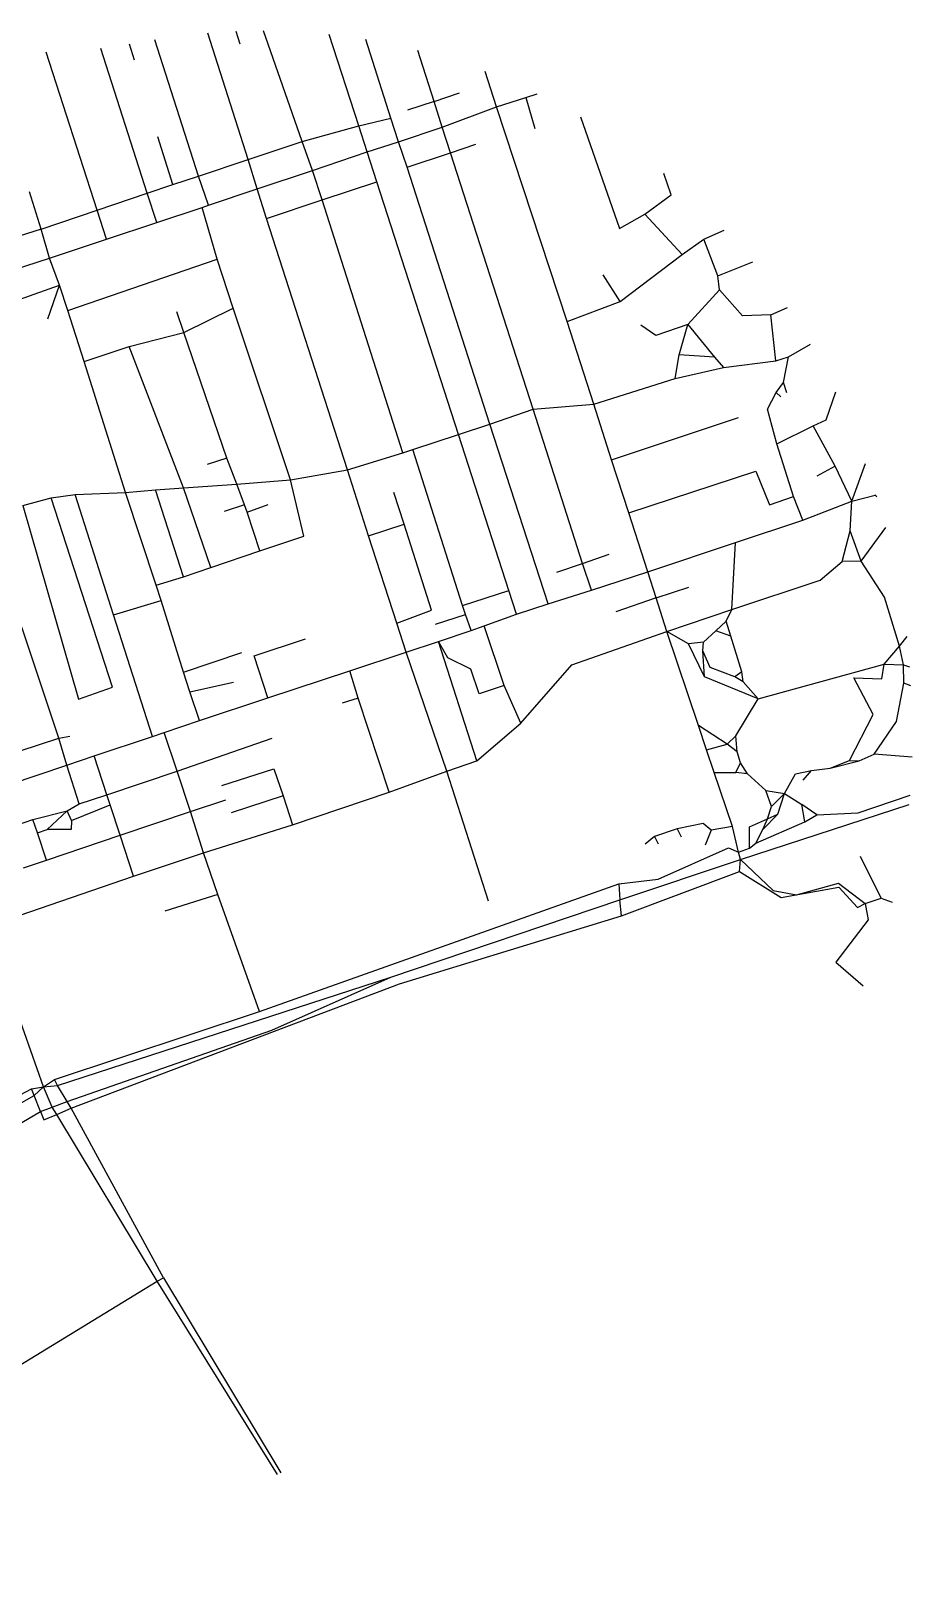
# Model space of a CAD drawing. Header units: metres. Extents: x 632497 to 636136, y 4834406 to 4837036.
# Drawn here: x 634760 to 636136, y 4834637 to 4837036 of the extents above; entities that cross this region are included whole.
import ezdxf

# ---------------------------------------------------------------- set-up
doc = ezdxf.new("R2010")
doc.units = ezdxf.units.M

msp = doc.modelspace()

# ---------------------------------------------------------------- linework, layer by layer
at = {"layer": 'ROADS'}
for points in [[(635099.4, 4836834.5), (635036.2, 4837031.9)], [(635080, 4837034.7), (635086.2, 4837015.3)], [(635183.7, 4836862.7), (635123.3, 4837035.6)], [(634941.6, 4836782.3), (634869, 4837008)], [(634913.4, 4837014.9), (634921.3, 4836990.2)], [(635021.7, 4836808.8), (634953.4, 4837021.4)], [(635272, 4836887.2), (635225.8, 4837029.7)], [(635322.1, 4836899.3), (635282.9, 4837022)], [(634863.4, 4836755.8), (634784.1, 4837002)], [(635389.6, 4836925.4), (635364, 4837004.6)], [(635486.8, 4836916.9), (635469.3, 4836971.9)], [(635389.6, 4836925.4), (635429.2, 4836938.5)], [(635532.6, 4836931.5), (635550.3, 4836937.1)], [(635389.6, 4836925.4), (635348.1, 4836911.7)], [(635402.2, 4836885.3), (635389.6, 4836925.4)], [(635402.2, 4836885.3), (635486.8, 4836916.9)], [(635486.8, 4836916.9), (635532.6, 4836931.5)], [(635597.2, 4836581.9), (635486.8, 4836916.9)], [(635532.6, 4836931.5), (635547.1, 4836883)], [(635272, 4836887.2), (635322.1, 4836899.3)], [(635333.9, 4836862.5), (635322.1, 4836899.3)], [(635618.4, 4836901), (635679.2, 4836727), (635718.6, 4836749.2)], [(634981.9, 4836795.8), (634958.5, 4836869.9)], [(635183.7, 4836862.7), (635272, 4836887.2)], [(635285.3, 4836846.5), (635272, 4836887.2)], [(635333.9, 4836862.5), (635402.2, 4836885.3)], [(635415.4, 4836845.1), (635402.2, 4836885.3)], [(635099.4, 4836834.5), (635183.7, 4836862.7)], [(635199.7, 4836817.7), (635183.7, 4836862.7)], [(635199.7, 4836817.7), (635285.3, 4836846.5)], [(635285.3, 4836846.5), (635333.9, 4836862.5)], [(635300.4, 4836800.1), (635285.3, 4836846.5)], [(635347.4, 4836822.6), (635333.9, 4836862.5)], [(635347.4, 4836822.6), (635415.4, 4836845.1)], [(635415.4, 4836845.1), (635454.9, 4836858.5)], [(635544.5, 4836445.2), (635415.4, 4836845.1)], [(635021.7, 4836808.8), (635099.4, 4836834.5)], [(635113.5, 4836789.1), (635099.4, 4836834.5)], [(635113.5, 4836789.1), (635199.7, 4836817.7)], [(635214.7, 4836771.6), (635199.7, 4836817.7)], [(635476.6, 4836421.5), (635347.4, 4836822.6)], [(634941.6, 4836782.3), (634981.9, 4836795.8)], [(634981.9, 4836795.8), (635021.7, 4836808.8)], [(635037.5, 4836763.2), (635021.7, 4836808.8)], [(635214.7, 4836771.6), (635300.4, 4836800.1)], [(635427.7, 4836405.5), (635300.4, 4836800.1)], [(635718.6, 4836749.2), (635759.7, 4836779.7), (635748.3, 4836812.6)], [(634775.9, 4836725.8), (634757.8, 4836784.4)], [(634863.4, 4836755.8), (634941.6, 4836782.3)], [(634956.7, 4836736.6), (634941.6, 4836782.3)], [(635037.5, 4836763.2), (635113.5, 4836789.1)], [(635128.1, 4836742.8), (635113.5, 4836789.1)], [(635128.1, 4836742.8), (635214.7, 4836771.6)], [(635340.8, 4836376.9), (635214.7, 4836771.6)], [(634775.9, 4836725.8), (634863.4, 4836755.8)], [(634878.1, 4836710.3), (634863.4, 4836755.8)], [(634956.7, 4836736.6), (635027.6, 4836759.9)], [(635027.6, 4836759.9), (635037.5, 4836763.2)], [(635050.9, 4836679), (635027.6, 4836759.9)], [(635777.1, 4836686.3), (635718.6, 4836749.2)], [(634775.9, 4836725.8), (634569.5, 4836660.6)], [(634789.3, 4836680.8), (634775.9, 4836725.8)], [(634878.1, 4836710.3), (634956.7, 4836736.6)], [(635254.4, 4836350.4), (635128.1, 4836742.8)], [(635810.8, 4836710.2), (635842.3, 4836724.6)], [(634789.3, 4836680.8), (634878.1, 4836710.3)], [(635777.1, 4836686.3), (635810.8, 4836710.2)], [(635832.7, 4836653), (635810.8, 4836710.2)], [(634584.8, 4836614.6), (634789.3, 4836680.8)], [(634804.8, 4836638.5), (634789.3, 4836680.8)], [(634817.8, 4836599.3), (635050.9, 4836679)], [(635075.8, 4836602.5), (635050.9, 4836679)], [(635679.9, 4836613.3), (635777.1, 4836686.3)], [(635832.7, 4836653), (635887.4, 4836675.1)], [(635679.9, 4836613.3), (635653.6, 4836654.9)], [(635835.4, 4836631.3), (635832.7, 4836653)], [(634591.8, 4836563.3), (634804.8, 4836638.5)], [(634786.6, 4836586.1), (634804.8, 4836638.5)], [(634817.8, 4836599.3), (634804.8, 4836638.5)], [(635835.4, 4836631.3), (635786, 4836577.4)], [(635915.5, 4836592.3), (635871.1, 4836591), (635835.4, 4836631.3)], [(634998.9, 4836564.6), (635075.8, 4836602.5)], [(635165.2, 4836334.7), (635075.8, 4836602.5)], [(635597.2, 4836581.9), (635679.9, 4836613.3)], [(635915.5, 4836592.3), (635941.6, 4836603.7)], [(634843.4, 4836519.6), (634817.8, 4836599.3)], [(634998.9, 4836564.6), (634987.7, 4836596.9)], [(635639.1, 4836452.9), (635597.2, 4836581.9)], [(635786, 4836577.4), (635735.6, 4836560.3), (635712.6, 4836576)], [(635772.1, 4836529.8), (635786, 4836577.4)], [(635786, 4836577.4), (635827.6, 4836526.1)], [(635923.2, 4836520.5), (635915.5, 4836592.3)], [(634913.5, 4836543), (634998.9, 4836564.6)], [(635066, 4836368.9), (634998.9, 4836564.6)], [(634843.4, 4836519.6), (634913.5, 4836543)], [(634998.1, 4836322.5), (634913.5, 4836543)], [(635766.2, 4836493.1), (635772.1, 4836529.8)], [(635827.6, 4836526.1), (635772.1, 4836529.8)], [(635942.8, 4836526.7), (635977.2, 4836546.4)], [(634907.9, 4836315.4), (634843.4, 4836519.6)], [(635766.2, 4836493.1), (635841.3, 4836510)], [(635827.6, 4836526.1), (635841.3, 4836510)], [(635841.3, 4836510), (635923.2, 4836520.5)], [(635923.2, 4836520.5), (635942.8, 4836526.7)], [(635935.4, 4836486.9), (635942.8, 4836526.7)], [(635639.1, 4836452.9), (635766.2, 4836493.1)], [(635923.5, 4836471), (635935.4, 4836486.9)], [(635940.3, 4836470.6), (635935.4, 4836486.9)], [(635924.7, 4836391.3), (635910.4, 4836445), (635923.5, 4836471)], [(635931.1, 4836464.5), (635923.5, 4836471)], [(635981.4, 4836419.1), (636001.9, 4836428.3), (636017.1, 4836472.1)], [(635476.6, 4836421.5), (635544.5, 4836445.2)], [(635544.5, 4836445.2), (635639.1, 4836452.9)], [(635621.5, 4836204.5), (635544.5, 4836445.2)], [(635666.8, 4836366.1), (635639.1, 4836452.9)], [(635666.8, 4836366.1), (635864.8, 4836432.2)], [(635427.7, 4836405.5), (635476.6, 4836421.5)], [(635567.7, 4836141.3), (635476.6, 4836421.5)], [(635924.7, 4836391.3), (635981.4, 4836419.1)], [(636015.9, 4836356.2), (635981.4, 4836419.1)], [(635356.4, 4836382), (635427.7, 4836405.5)], [(635506.2, 4836162.5), (635427.7, 4836405.5)], [(635951, 4836308.8), (635924.7, 4836391.3)], [(635066, 4836368.9), (635035.4, 4836358.9)], [(635081.7, 4836327.9), (635066, 4836368.9)], [(635254.4, 4836350.4), (635340.8, 4836376.9)], [(635340.8, 4836376.9), (635356.4, 4836382)], [(635433.9, 4836138.8), (635356.4, 4836382)], [(635693.6, 4836283.2), (635666.8, 4836366.1)], [(636041.8, 4836301.4), (636063.4, 4836360.5)], [(635165.2, 4836334.7), (635254.4, 4836350.4)], [(635287.4, 4836247.5), (635254.4, 4836350.4)], [(635693.6, 4836283.2), (635891.9, 4836348.3), (635913.4, 4836296.1), (635951, 4836308.8)], [(636015.9, 4836356.2), (635987.2, 4836340.8)], [(636041.8, 4836301.4), (636015.9, 4836356.2)], [(634791.9, 4836307), (634829, 4836312)], [(634829, 4836312), (634907.9, 4836315.4)], [(634889.1, 4836124.3), (634829, 4836312)], [(634907.9, 4836315.4), (634954.4, 4836319.1)], [(634955.6, 4836170.8), (634907.9, 4836315.4)], [(634954.4, 4836319.1), (634998.1, 4836322.5)], [(634998.5, 4836183.6), (634954.4, 4836319.1)], [(634998.1, 4836322.5), (635081.7, 4836327.9)], [(635041, 4836198.1), (634998.1, 4836322.5)], [(635081.7, 4836327.9), (635165.2, 4836334.7)], [(635093.8, 4836296), (635081.7, 4836327.9)], [(635117.3, 4836224), (635186.4, 4836246.9), (635165.2, 4836334.7)], [(635342.8, 4836265.5), (635326.9, 4836315.2)], [(634747.2, 4836295.1), (634834.3, 4835992.9), (634887.5, 4836011.2), (634791.9, 4836307)], [(634747.2, 4836295.1), (634791.9, 4836307)], [(635093.8, 4836296), (635061.7, 4836285.7)], [(635097.6, 4836284.7), (635093.8, 4836296)], [(635097.6, 4836284.7), (635130.3, 4836296.3)], [(635965.4, 4836272.1), (635951, 4836308.8)], [(635965.4, 4836272.1), (636041.8, 4836301.4)], [(636039.5, 4836255.1), (636041.8, 4836301.4)], [(636041.8, 4836301.4), (636078.5, 4836310.9)], [(636078.5, 4836310.9), (636080.1, 4836311.4)], [(636081, 4836308.6), (636078.5, 4836310.9)], [(634803.5, 4835931.8), (634688.6, 4836274.8)], [(635117.3, 4836224), (635097.6, 4836284.7)], [(635287.4, 4836247.5), (635342.8, 4836265.5)], [(635331.3, 4836111.4), (635385.7, 4836131.3), (635342.8, 4836265.5)], [(635723.1, 4836191.6), (635693.6, 4836283.2)], [(635860.1, 4836237.1), (635965.4, 4836272.1)], [(635331.3, 4836111.4), (635287.4, 4836247.5)], [(636026.8, 4836207.7), (636039.5, 4836255.1)], [(636056.4, 4836207.9), (636039.5, 4836255.1)], [(636056.4, 4836207.9), (636094.8, 4836260.6)], [(635041, 4836198.1), (635117.3, 4836224)], [(635621.5, 4836204.5), (635662.7, 4836219)], [(635723.1, 4836191.6), (635860.1, 4836237.1)], [(635854.3, 4836132.4), (635860.1, 4836237.1)], [(634998.5, 4836183.6), (635041, 4836198.1)], [(635581.1, 4836190.9), (635621.5, 4836204.5)], [(635635.3, 4836162.6), (635621.5, 4836204.5)], [(635635.3, 4836162.6), (635723.1, 4836191.6)], [(635736.5, 4836150.6), (635723.1, 4836191.6)], [(635854.3, 4836132.4), (635992.4, 4836178.3), (636026.8, 4836207.7)], [(636056.4, 4836207.9), (636026.8, 4836207.7)], [(636116.5, 4836075.4), (636092.8, 4836151.8), (636056.4, 4836207.9)], [(634955.6, 4836170.8), (634998.5, 4836183.6)], [(634963.4, 4836146.9), (634955.6, 4836170.8)], [(634889.1, 4836124.3), (634963.4, 4836146.9)], [(634998.1, 4836035), (634963.4, 4836146.9)], [(635433.9, 4836138.8), (635506.2, 4836162.5)], [(635518.2, 4836125.4), (635506.2, 4836162.5)], [(635567.7, 4836141.3), (635635.3, 4836162.6)], [(635736.5, 4836150.6), (635673.6, 4836128.8)], [(635736.5, 4836150.6), (635787.3, 4836167.4)], [(635753, 4836098.5), (635736.5, 4836150.6)], [(634950.1, 4835934.5), (634889.1, 4836124.3)], [(635392, 4836109.5), (635438.5, 4836124.6)], [(635438.5, 4836124.6), (635433.9, 4836138.8)], [(635447.4, 4836099.7), (635438.5, 4836124.6)], [(635467.7, 4836107), (635518.2, 4836125.4)], [(635518.2, 4836125.4), (635567.7, 4836141.3)], [(635753, 4836098.5), (635854.3, 4836132.4)], [(635845.9, 4836114.2), (635854.3, 4836132.4)], [(635346.2, 4836065.9), (635331.3, 4836111.4)], [(635396.6, 4836082.7), (635447.4, 4836099.7)], [(635447.4, 4836099.7), (635467.7, 4836107)], [(635499.1, 4836014), (635467.7, 4836107)], [(635525, 4835955.3), (635604.8, 4836046.4), (635753, 4836098.5)], [(635802.6, 4835951.6), (635753, 4836098.5)], [(635787, 4836079.2), (635753, 4836098.5)], [(635810.5, 4836081.7), (635829.5, 4836099.2)], [(635829.5, 4836099.2), (635845.9, 4836114.2)], [(635852.9, 4836091.1), (635829.5, 4836099.2)], [(635852.9, 4836091.1), (635845.9, 4836114.2)], [(635130.2, 4835994.6), (635108.5, 4836060.5), (635188.8, 4836087)], [(635346.2, 4836065.9), (635396.6, 4836082.7)], [(635456.5, 4835896.7), (635396.6, 4836082.7)], [(635499.1, 4836014), (635460.1, 4836001), (635447.1, 4836039.7), (635411, 4836057.4), (635396.6, 4836082.7)], [(635810.5, 4836081.7), (635787, 4836079.2)], [(635812, 4836027.7), (635787, 4836079.2)], [(635809.3, 4836068.1), (635810.5, 4836081.7)], [(635869.9, 4836035.2), (635852.9, 4836091.1)], [(636092.5, 4836047.4), (636116.5, 4836075.4)], [(636116.5, 4836075.4), (636128.5, 4836090.4)], [(636122.7, 4836046.4), (636116.5, 4836075.4)], [(634998.1, 4836035), (635089.4, 4836065.7)], [(635258.1, 4836036.8), (635346.2, 4836065.9)], [(635409.4, 4835880.5), (635346.2, 4836065.9)], [(635859.1, 4836027.6), (635820.7, 4836041.9), (635809.3, 4836068.1)], [(635812, 4836027.7), (635809.3, 4836068.1)], [(635008.4, 4836004.1), (634998.1, 4836035)], [(635130.2, 4835994.6), (635258.1, 4836036.8)], [(635270.8, 4835994.2), (635258.1, 4836036.8)], [(635895.5, 4835993.3), (635812, 4836027.7)], [(635869.9, 4836035.2), (635859.1, 4836027.6)], [(635872.4, 4836019.5), (635859.1, 4836027.6)], [(635872.4, 4836019.5), (635869.9, 4836035.2)], [(635895.5, 4835993.3), (636092.5, 4836047.4)], [(636038.2, 4835897.1), (636075.4, 4835968.9), (636045, 4836026.2), (636088.5, 4836024.6), (636092.5, 4836047.4)], [(636092.5, 4836047.4), (636122.7, 4836046.4)], [(636123.3, 4836017.7), (636122.7, 4836046.4)], [(636122.7, 4836046.4), (636131.7, 4836043.3)], [(635008.4, 4836004.1), (635076.4, 4836019.2)], [(635023.4, 4835959.2), (635008.4, 4836004.1)], [(635525, 4835955.3), (635499.1, 4836014)], [(635895.5, 4835993.3), (635872.4, 4836019.5)], [(636076.7, 4835906.9), (636111.4, 4835957.7), (636123.3, 4836017.7)], [(636133.8, 4836013.5), (636123.3, 4836017.7)], [(635023.4, 4835959.2), (635130.2, 4835994.6)], [(635270.8, 4835994.2), (635246.2, 4835986.7)], [(635319.7, 4835847.4), (635270.8, 4835994.2)], [(635860.6, 4835935.5), (635895.5, 4835993.3)], [(634968.3, 4835940.8), (635023.4, 4835959.2)], [(635456.5, 4835896.7), (635525, 4835955.3)], [(634712.9, 4835902.1), (634803.5, 4835931.8)], [(634803.5, 4835931.8), (634820.6, 4835934.9)], [(634816.1, 4835889.9), (634803.5, 4835931.8)], [(634858.9, 4835904.5), (634950.1, 4835934.5)], [(634950.1, 4835934.5), (634968.3, 4835940.8)], [(634988.5, 4835880.6), (634968.3, 4835940.8)], [(634988.5, 4835880.6), (635136.7, 4835931.9)], [(635815.1, 4835913.6), (635802.6, 4835951.6)], [(635847.1, 4835922.4), (635802.6, 4835951.6)], [(635847.1, 4835922.4), (635860.6, 4835935.5)], [(635862.7, 4835910.3), (635860.6, 4835935.5)], [(634816.1, 4835889.9), (634858.9, 4835904.5)], [(634878.6, 4835843.7), (634858.9, 4835904.5)], [(635815.1, 4835913.6), (635847.1, 4835922.4)], [(635826.8, 4835878.2), (635815.1, 4835913.6)], [(635862.7, 4835910.3), (635847.1, 4835922.4)], [(635868.1, 4835893.4), (635862.7, 4835910.3)], [(636053.2, 4835896.3), (636076.7, 4835906.9)], [(636136.2, 4835902.3), (636076.7, 4835906.9)], [(634726.8, 4835859.6), (634816.1, 4835889.9)], [(634835.2, 4835829.2), (634816.1, 4835889.9)], [(634878.6, 4835843.7), (634988.5, 4835880.6)], [(635009.4, 4835817.5), (634988.5, 4835880.6)], [(635058.2, 4835857.8), (635139.5, 4835884.1), (635153.9, 4835842.1)], [(635319.7, 4835847.4), (635409.4, 4835880.5)], [(635409.4, 4835880.5), (635456.5, 4835896.7)], [(635474.3, 4835677.5), (635409.4, 4835880.5)], [(635860.9, 4835878.4), (635868.1, 4835893.4)], [(635879.2, 4835876.2), (635868.1, 4835893.4)], [(635936.5, 4835845.7), (635953.7, 4835876.3), (635978.9, 4835881.2)], [(635965.8, 4835866.3), (635978.9, 4835881.2)], [(635978.9, 4835881.2), (636007.9, 4835885.1)], [(636007.9, 4835885.1), (636038.2, 4835897.1)], [(636007.9, 4835885.1), (636053.2, 4835896.3)], [(636038.2, 4835897.1), (636053.2, 4835896.3)], [(635826.8, 4835878.2), (635860.9, 4835878.4)], [(635855.7, 4835793.8), (635826.8, 4835878.2)], [(635879.2, 4835876.2), (635860.9, 4835878.4)], [(635907.8, 4835850.2), (635879.2, 4835876.2)], [(634835.2, 4835829.2), (634878.6, 4835843.7)], [(634883.8, 4835827.7), (634878.6, 4835843.7)], [(635009.4, 4835817.5), (635064.3, 4835835.8)], [(635153.9, 4835842.1), (635072.9, 4835815.5)], [(635153.9, 4835842.1), (635168.7, 4835796.5)], [(635168.7, 4835796.5), (635319.7, 4835847.4)], [(635916.2, 4835825.2), (635907.8, 4835850.2)], [(635907.8, 4835850.2), (635936.5, 4835845.7)], [(635916.2, 4835825.2), (635936.5, 4835845.7)], [(635926.3, 4835813.4), (635936.5, 4835845.7)], [(635936.5, 4835845.7), (635963.8, 4835828.2)], [(635987, 4835812.1), (636051.7, 4835815.2), (636132.9, 4835843)], [(634763.2, 4835804.8), (634816.9, 4835818.4)], [(634785.3, 4835789.4), (634816.9, 4835818.4)], [(634816.9, 4835818.4), (634835.2, 4835829.2)], [(634823.7, 4835803.2), (634816.9, 4835818.4)], [(634823.7, 4835803.2), (634883.8, 4835827.7)], [(634899.4, 4835780.4), (634883.8, 4835827.7)], [(634899.4, 4835780.4), (635009.4, 4835817.5)], [(635029.6, 4835753.1), (635009.4, 4835817.5)], [(635867.9, 4835742.8), (636131.3, 4835828.3)], [(635902.9, 4835789.6), (635926.3, 4835813.4)], [(635910.1, 4835806.2), (635916.2, 4835825.2)], [(635910.1, 4835806.2), (635926.3, 4835813.4)], [(635987, 4835812.1), (635963.8, 4835828.2)], [(635968.5, 4835801.4), (635963.8, 4835828.2)], [(635968.5, 4835801.4), (635987, 4835812.1)], [(634727.2, 4835792.6), (634763.2, 4835804.8)], [(634770.1, 4835784.2), (634763.2, 4835804.8)], [(634770.1, 4835784.2), (634785.3, 4835789.4)], [(634784.4, 4835741.6), (634770.1, 4835784.2)], [(634823.7, 4835803.2), (634822.8, 4835789.3), (634785.3, 4835789.4)], [(635029.6, 4835753.1), (635168.7, 4835796.5)], [(635769.2, 4835790.4), (635733.7, 4835778.3)], [(635822.1, 4835788.4), (635809.7, 4835798.9), (635769.2, 4835790.4)], [(635769.2, 4835790.4), (635775.2, 4835777.8)], [(635822.1, 4835788.4), (635812.7, 4835765.1)], [(635855.7, 4835793.8), (635822.1, 4835788.4)], [(635864.7, 4835753.8), (635855.7, 4835793.8)], [(635882.3, 4835760), (635882.3, 4835793.5), (635910.1, 4835806.2)], [(635892.2, 4835767.8), (635968.5, 4835801.4)], [(635892.2, 4835767.8), (635902.9, 4835789.6)], [(635902.9, 4835789.6), (635910.1, 4835806.2)], [(634784.4, 4835741.6), (634899.4, 4835780.4)], [(634920.3, 4835716.8), (634899.4, 4835780.4)], [(635677.9, 4835704.4), (635739.3, 4835712.1), (635849.2, 4835760.7), (635864.7, 4835753.8)], [(635733.7, 4835778.3), (635719.1, 4835766.3)], [(635733.7, 4835778.3), (635739.4, 4835766.8)], [(635864.7, 4835753.8), (635882.3, 4835760)], [(635882.3, 4835760), (635892.2, 4835767.8)], [(634748.3, 4835729.5), (634784.4, 4835741.6)], [(634920.3, 4835716.8), (635029.6, 4835753.1)], [(635051.7, 4835688.2), (635029.6, 4835753.1)], [(635679.7, 4835679.7), (635867.9, 4835742.8)], [(635867.9, 4835742.8), (635864.7, 4835753.8)], [(635866.7, 4835723.6), (635867.9, 4835742.8)], [(635867.9, 4835742.8), (635919, 4835694.4), (635955.5, 4835687.3), (636020.9, 4835705.6), (636062.8, 4835674)], [(636087.4, 4835682.3), (636055.3, 4835747.2)], [(634692.6, 4835638.4), (634920.3, 4835716.8)], [(635682.3, 4835654.8), (635866.7, 4835723.6)], [(635866.7, 4835723.6), (635931.6, 4835683.4), (636021.6, 4835699.6), (636050.9, 4835667.4), (636062.8, 4835674)], [(635051.7, 4835688.2), (634969.4, 4835661.7)], [(635116.9, 4835505.6), (635051.7, 4835688.2)], [(635116.9, 4835505.6), (635677.9, 4835704.4)], [(635677.9, 4835704.4), (635679.7, 4835679.7)], [(635321.9, 4835559), (635679.7, 4835679.7)], [(635682.3, 4835654.8), (635679.7, 4835679.7)], [(636062.8, 4835674), (636067.3, 4835648.5), (636017.1, 4835582.3), (636059.4, 4835545.5)], [(636062.8, 4835674), (636087.4, 4835682.3)], [(636087.4, 4835682.3), (636104.6, 4835676)], [(634823.1, 4835354.4), (635335.4, 4835548.5), (635682.3, 4835654.8)], [(634801.8, 4835390.2), (635321.9, 4835559)], [(634816.8, 4835365), (635136.4, 4835476.3), (635321.9, 4835559)], [(634779.7, 4835388.1), (634730.4, 4835528.2)], [(634796.8, 4835399.1), (635116.9, 4835505.6)], [(634050, 4834924.5), (634661, 4835332.4), (634761.1, 4835384.5)], [(634761.1, 4835384.5), (634779.7, 4835388.1)], [(634765.3, 4835374.5), (634761.1, 4835384.5)], [(634765.3, 4835374.5), (634779.7, 4835388.1)], [(634779.7, 4835388.1), (634796.8, 4835399.1)], [(634779.7, 4835388.1), (634801.8, 4835390.2)], [(634793.2, 4835356), (634779.7, 4835388.1)], [(634801.8, 4835390.2), (634796.8, 4835399.1)], [(634816.8, 4835365), (634801.8, 4835390.2)], [(634065.8, 4834899), (634074.1, 4834924.1), (634609.9, 4835286.2), (634765.3, 4835374.5)], [(634775.1, 4835349.5), (634765.3, 4835374.5)], [(634775.1, 4835349.5), (634793.2, 4835356)], [(634793.2, 4835356), (634816.8, 4835365)], [(634800.3, 4835344.9), (634793.2, 4835356)], [(634800.3, 4835344.9), (634823.1, 4835354.4)], [(634823.1, 4835354.4), (634816.8, 4835365)], [(634967.1, 4835089.8), (634823.1, 4835354.4)], [(634065.8, 4834899), (634485.5, 4835179.1), (634775.1, 4835349.5)], [(634775.1, 4835349.5), (634780.1, 4835336.5), (634800.3, 4835344.9)], [(634957.1, 4835084.8), (634800.3, 4835344.9)], [(634957.1, 4835084.8), (634967.1, 4835089.8)], [(634967.1, 4835089.8), (635150.1, 4834785.8)], [(634223.7, 4834636.8), (634957.1, 4835084.8)], [(635145, 4834783.2), (634957.1, 4835084.8)]]:
    msp.add_lwpolyline(points, dxfattribs=at)

doc.saveas('drawing.dxf')
